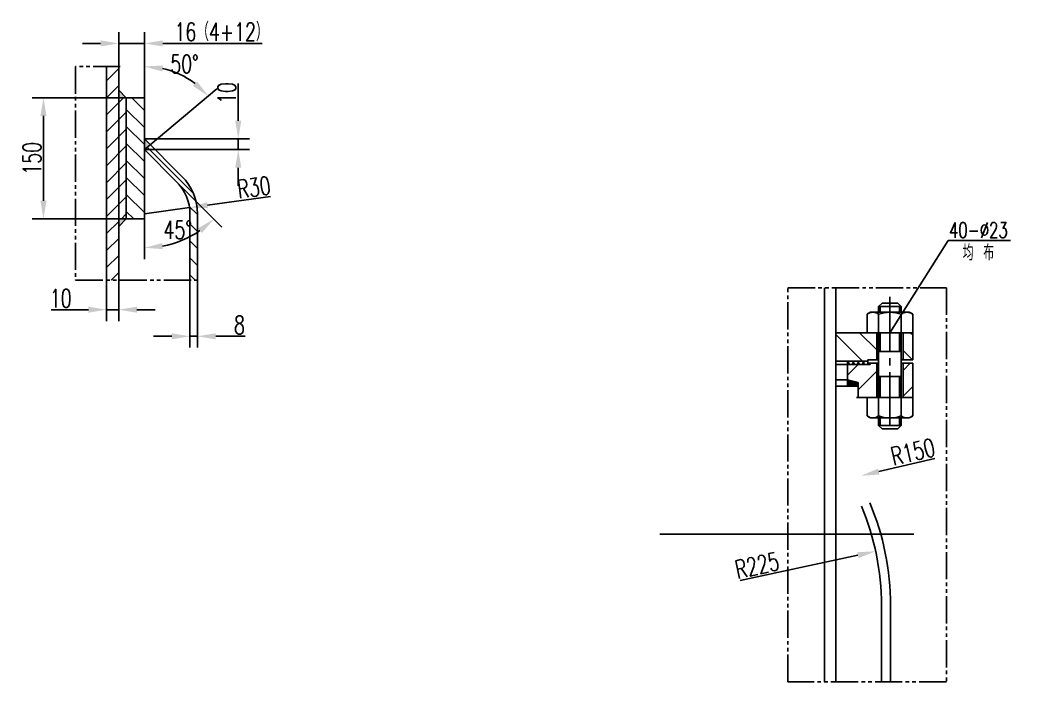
# Model space of a CAD drawing. Header units: millimetres. Extents: x -609 to 19506, y -219 to 17861.
# Drawn here: x 16837 to 19495, y -219 to 1529 of the extents above; entities that cross this region are included whole.
import ezdxf
from ezdxf.enums import TextEntityAlignment as Align

# ---------------------------------------------------------------- set-up
doc = ezdxf.new("R2010")
doc.units = ezdxf.units.MM
doc.header["$LTSCALE"] = 120
doc.header["$PDMODE"] = 3
doc.linetypes.add('CENTER', pattern=[1.66, 1.2, -0.15, 0.16, -0.15])
doc.linetypes.add('PHAN2', pattern=[0.97, 0.6, -0.07, 0.08, -0.07, 0.08, -0.07])
for name, color, linetype in [('A', 2, 'Continuous'), ('B', 7, 'Continuous'), ('C', 1, 'CENTER'), ('D2', 4, 'PHAN2')]:
    doc.layers.add(name, color=color, linetype=linetype)
doc.styles.add('HZ', font='txt', dxfattribs={"width": 0.7, "bigfont": 'hztxt'})
doc.dimstyles.new('ISO-25', dxfattribs={"dimtxt": 2.5, "dimasz": 2.5, "dimexe": 1.25, "dimexo": 0.625, "dimtad": 1, "dimdsep": 46, "dimtxsty": 'Standard', "dimcen": 2.5, "dimadec": 0, "dimazin": 0, "dimtfac": 1, "dimtmove": 0, "dimatfit": 3, "dimfxl": 0, "dimarcsym": 0})
pattern_1 = [(135, (13865.326, -753.18), (-22.45064, -22.45064), [])]

# ---------------------------------------------------------------- blocks, each defined once
blk = doc.blocks.new('*D96')
at = {"layer": 'B', "color": 0, "lineweight": -2}
for p, q in [((17497.6, 1063.1), (17331.7, 1040.2)), ((17165.3, 1017.3), (17284.2, 1033.7))]:
    blk.add_line(p, q, dxfattribs=at)
at = {"layer": 'B', "color": 0}
blk.add_solid([(17330.6, 1048.2), (17332.8, 1032.3), (17284.2, 1033.7)], dxfattribs=at)
at = {"layer": 'Defpoints', "color": 0}
for p in [(17165.3, 1017.3), (17284.2, 1033.7)]:
    blk.add_point(p, dxfattribs=at)
at = {"layer": 'B', "color": 0, "insert": (17454.3, 1087.4), "char_height": 48, "attachment_point": 5, "rotation": 7.8348, "style": 'HZ'}
blk.add_mtext('R30', dxfattribs=at)
blk = doc.blocks.new('*D97')
at = {"layer": 'B', "color": 0, "lineweight": -2}
for p, q in [((17412.8, 1263.3), (17412.8, 1361.9)), ((17165.3, 1215.3), (17442.8, 1215.3)), ((17412.8, 1187), (17412.8, 1215.3)), ((17165.3, 1187), (17442.8, 1187)), ((17412.8, 1139), (17412.8, 1091))]:
    blk.add_line(p, q, dxfattribs=at)
at = {"layer": 'B', "color": 0}
for points in [[(17404.8, 1263.3), (17420.8, 1263.3), (17412.8, 1215.3)], [(17404.8, 1139), (17420.8, 1139), (17412.8, 1187)]]:
    blk.add_solid(points, dxfattribs=at)
at = {"layer": 'Defpoints', "color": 0}
for p in [(17165.3, 1215.3), (17412.8, 1215.3), (17165.3, 1187)]:
    blk.add_point(p, dxfattribs=at)
at = {"layer": 'B', "color": 0, "insert": (17382.8, 1336.6), "char_height": 48, "attachment_point": 5, "rotation": 90, "style": 'HZ'}
blk.add_mtext('10', dxfattribs=at)
blk = doc.blocks.new('*D98')
at = {"layer": 'B', "color": 0, "lineweight": -2}
for p, q in [((17097.3, 1406.6), (17097.3, 1497.7)), ((17165.3, 1324), (17165.3, 1497.7)), ((17049.3, 1467.7), (17001.3, 1467.7)), ((17097.3, 1467.7), (17165.3, 1467.7)), ((17213.3, 1467.7), (17476.1, 1467.7))]:
    blk.add_line(p, q, dxfattribs=at)
at = {"layer": 'B', "color": 0}
for points in [[(17049.3, 1475.7), (17049.3, 1459.7), (17097.3, 1467.7)], [(17213.3, 1475.7), (17213.3, 1459.7), (17165.3, 1467.7)]]:
    blk.add_solid(points, dxfattribs=at)
at = {"layer": 'Defpoints', "color": 0}
for p in [(17165.3, 1467.7), (17097.3, 1406.6), (17165.3, 1324)]:
    blk.add_point(p, dxfattribs=at)
at = {"layer": 'B', "color": 0, "insert": (17368.7, 1497.7), "char_height": 48, "attachment_point": 5, "style": 'HZ'}
blk.add_mtext('16（4+12）', dxfattribs=at)
blk = doc.blocks.new('*D99')
at = {"layer": 'B', "color": 0, "lineweight": -2}
for p, q in [((17065.3, 842.4), (17065.3, 734.1)), ((17097.3, 842.4), (17097.3, 734.1)), ((17017.3, 764.1), (16918.7, 764.1)), ((17097.3, 764.1), (17065.3, 764.1)), ((17145.3, 764.1), (17193.3, 764.1))]:
    blk.add_line(p, q, dxfattribs=at)
at = {"layer": 'B', "color": 0}
for points in [[(17017.3, 772.1), (17017.3, 756.1), (17065.3, 764.1)], [(17145.3, 772.1), (17145.3, 756.1), (17097.3, 764.1)]]:
    blk.add_solid(points, dxfattribs=at)
at = {"layer": 'Defpoints', "color": 0}
for p in [(17065.3, 842.4), (17097.3, 842.4), (17065.3, 764.1)]:
    blk.add_point(p, dxfattribs=at)
at = {"layer": 'B', "color": 0, "insert": (16944, 794.1), "char_height": 48, "attachment_point": 5, "style": 'HZ'}
blk.add_mtext('10', dxfattribs=at)
blk = doc.blocks.new('*D100')
at = {"layer": 'B', "color": 0, "lineweight": -2}
for p, q in [((17285.3, 842.4), (17285.3, 663.8)), ((17305.3, 842.4), (17305.3, 663.8)), ((17237.3, 693.8), (17189.3, 693.8)), ((17285.3, 693.8), (17305.3, 693.8)), ((17353.3, 693.8), (17430.7, 693.8))]:
    blk.add_line(p, q, dxfattribs=at)
at = {"layer": 'B', "color": 0}
for points in [[(17237.3, 701.8), (17237.3, 685.8), (17285.3, 693.8)], [(17353.3, 701.8), (17353.3, 685.8), (17305.3, 693.8)]]:
    blk.add_solid(points, dxfattribs=at)
at = {"layer": 'Defpoints', "color": 0}
for p in [(17285.3, 842.4), (17305.3, 842.4), (17305.3, 693.8)]:
    blk.add_point(p, dxfattribs=at)
at = {"layer": 'B', "color": 0, "insert": (17416, 723.8), "char_height": 48, "attachment_point": 5, "style": 'HZ'}
blk.add_mtext('8', dxfattribs=at)
blk = doc.blocks.new('*D105')
at = {"layer": 'B', "color": 0, "lineweight": -2}
for p, q in [((17131.3, 1324), (16868.4, 1324)), ((16898.4, 1276), (16898.4, 1052)), ((17131.3, 1004), (16868.4, 1004))]:
    blk.add_line(p, q, dxfattribs=at)
at = {"layer": 'B', "color": 0}
for points in [[(16890.4, 1276), (16906.4, 1276), (16898.4, 1324)], [(16890.4, 1052), (16906.4, 1052), (16898.4, 1004)]]:
    blk.add_solid(points, dxfattribs=at)
at = {"layer": 'Defpoints', "color": 0}
for p in [(17131.3, 1324), (16898.4, 1004), (17131.3, 1004)]:
    blk.add_point(p, dxfattribs=at)
at = {"layer": 'B', "color": 0, "insert": (16868.4, 1164), "char_height": 48, "attachment_point": 5, "rotation": 90, "style": 'HZ'}
blk.add_mtext('150', dxfattribs=at)
blk = doc.blocks.new('*D142')
at = {"layer": 'B', "color": 0, "lineweight": -2}
blk.add_line((18738.5, 48.3), (19049, 115.5), dxfattribs=at)
at = {"layer": 'B', "color": 0}
blk.add_solid([(19047.3, 123.3), (19050.7, 107.7), (19095.9, 125.7)], dxfattribs=at)
at = {"layer": 'Defpoints', "color": 0}
for p in [(19095.9, 125.7), (18436.2, -17.2)]:
    blk.add_point(p, dxfattribs=at)
at = {"layer": 'B', "color": 0, "insert": (18783, 88.6), "char_height": 48, "attachment_point": 5, "rotation": 12.2208, "style": 'HZ'}
blk.add_mtext('R225', dxfattribs=at)
blk = doc.blocks.new('*D143')
at = {"layer": 'B', "color": 0, "lineweight": -2}
blk.add_line((19252, 371.2), (19104, 336.3), dxfattribs=at)
at = {"layer": 'B', "color": 0}
blk.add_solid([(19102.1, 344.1), (19105.8, 328.5), (19057.2, 325.3)], dxfattribs=at)
at = {"layer": 'Defpoints', "color": 0}
for p in [(19495.2, 428.6), (19057.2, 325.3)]:
    blk.add_point(p, dxfattribs=at)
at = {"layer": 'B', "color": 0, "insert": (19194.4, 388.4), "char_height": 48, "attachment_point": 5, "rotation": 13.2754, "style": 'HZ'}
blk.add_mtext('R150', dxfattribs=at)

msp = doc.modelspace()

# ---------------------------------------------------------------- hatches: boundary and pattern name
at = {"layer": 'B'}
h = msp.add_hatch(dxfattribs=at)
h.set_pattern_fill('ANSI31', color=256, scale=10, style=0)
h.set_pattern_definition([(45, (13865.326, -753.18), (-22.45064, 22.45064), [])])
h.paths.add_polyline_path([(17097.273, 1406.593), (17065.273, 1406.593), (17065.273, 842.433), (17097.273, 842.433)])
h.paths.add_polyline_path([(17097.273, 1004), (17117.273, 1004), (17117.273, 1324), (17097.273, 1324)])
h = msp.add_hatch(color=256, dxfattribs=at)
h.paths.add_polyline_path([(17097.273, 1324), (17117.273, 1324), (17097.273, 1344)])
h.paths.add_polyline_path([(17097.273, 1004), (17097.273, 984), (17117.273, 1004)])
h.paths.add_polyline_path([(17165.273, 1215.314), (17165.273, 1187.029), (17180.652, 1199.934)])
h = msp.add_hatch(dxfattribs=at)
h.set_pattern_fill('ANSI31', color=256, scale=10, angle=90, style=0)
h.set_pattern_definition(pattern_1)
h.paths.add_polyline_path([(17117.273, 1004), (17165.273, 1004), (17165.273, 1324), (17117.273, 1324)])
h = msp.add_hatch(dxfattribs=at)
h.set_pattern_fill('ANSI31', color=256, scale=10, angle=90, style=0)
h.set_pattern_definition(pattern_1)
h.paths.add_polyline_path([(17180.652, 1199.934), (17165.273, 1187.029), (17250.125, 1102.177, -0.19891237), (17285.273, 1017.324), (17285.273, 842.433), (17305.273, 842.433), (17305.273, 1017.324, 0.19891237), (17264.268, 1116.319)])
h = msp.add_hatch(dxfattribs=at)
h.set_pattern_fill('ANSI31', color=256, scale=15, angle=90, style=0)
h.set_pattern_definition([(135, (-20565.38, -14030.79), (-33.67596, -33.67596), [])])
h.paths.add_polyline_path([(19099.221, 631.384), (19099.221, 703.384), (18991.221, 703.384), (18991.221, 628.384), (19063.221, 628.384), (19063.221, 631.384)])
h.paths.add_polyline_path([(19168.221, 703.384), (19168.221, 631.384), (19193.721, 631.384), (19193.721, 703.384)])
h = msp.add_hatch(dxfattribs=at)
h.set_pattern_fill('ANSI37', color=256, scale=3, style=0)
h.set_pattern_definition([(45, (-20559.382, -14024.792), (-6.735192, 6.735192), []), (135, (-20559.382, -14024.792), (-6.735192, -6.735192), [])])
h.paths.add_polyline_path([(19021.221, 628.384), (19021.221, 619.384), (19075.221, 619.384), (19075.221, 628.384)])
h = msp.add_hatch(dxfattribs=at)
h.set_pattern_fill('ANSI31', color=256, scale=15, style=0)
h.set_pattern_definition([(45, (-20565.38, -13940.79), (-33.67596, 33.67596), [])])
h.paths.add_polyline_path([(19099.221, 532.384), (19099.221, 622.384), (19069.221, 622.384), (19069.221, 619.384), (19021.221, 619.384), (19021.221, 579.02), (19049.721, 571.384), (19049.721, 532.384)])
h.paths.add_polyline_path([(19168.221, 622.384), (19168.221, 532.384), (19193.721, 532.384), (19193.721, 622.384)])
h = msp.add_hatch(dxfattribs=at)
h.set_pattern_fill('ANSI37', color=256, scale=0.3, style=0)
h.set_pattern_definition([(135, (54302.8238, -13922.7922), (0.67351921, 0.67351921), []), (45, (54302.8238, -13922.7922), (0.67351921, -0.67351921), [])])
h.paths.add_polyline_path([(19021.221, 579.02), (19049.721, 571.384), (19049.721, 562.384), (19021.221, 562.384)])

# ---------------------------------------------------------------- linework, layer by layer
at = {"layer": 'A'}
for p, q in [((17065.273, 842.433), (17065.273, 1406.593)), ((17097.273, 842.433), (17097.273, 1406.593)), ((17097.273, 1324), (17165.273, 1324)), ((17117.273, 1004), (17117.273, 1324)), ((17165.273, 1004), (17165.273, 1324)), ((17165.273, 1215.314), (17264.268, 1116.319)), ((17165.273, 1187.029), (17180.652, 1199.934)), ((17165.273, 1187.029), (17250.125, 1102.177)), ((17285.273, 1017.324), (17285.273, 842.433)), ((17305.273, 1017.324), (17305.273, 842.433)), ((17097.273, 1004), (17165.273, 1004)), ((18961.221, 822.135), (18961.221, -219.299)), ((18991.221, 822.135), (18991.221, -219.299)), ((19103.721, 772.704), (19112.721, 781.704)), ((19103.721, 757.384), (19103.721, 772.704)), ((19103.721, 772.704), (19133.721, 772.704)), ((19112.721, 781.704), (19133.721, 781.704)), ((19154.721, 781.704), (19133.721, 781.704)), ((19163.721, 772.704), (19133.721, 772.704)), ((19163.721, 772.704), (19154.721, 781.704)), ((19163.721, 757.384), (19163.721, 772.704)), ((19082.636, 757.384), (19073.721, 752.236)), ((19073.721, 752.236), (19073.721, 703.384)), ((19184.806, 757.384), (19082.636, 757.384)), ((19103.721, 752.236), (19103.721, 703.384)), ((19163.721, 752.236), (19163.721, 703.384)), ((19184.806, 757.384), (19193.721, 752.236)), ((19193.721, 752.236), (19193.721, 703.384)), ((19193.721, 703.384), (18991.221, 703.384)), ((19099.221, 703.384), (19099.221, 631.384)), ((19103.721, 532.384), (19103.721, 703.384)), ((19163.721, 532.384), (19163.721, 703.384)), ((19168.221, 703.384), (19168.221, 631.384)), ((19193.721, 631.384), (19193.721, 703.384)), ((19103.721, 653.577), (19133.721, 653.577)), ((19163.721, 653.577), (19133.721, 653.577)), ((19075.221, 628.384), (18991.221, 628.384)), ((19081.221, 619.384), (18991.221, 619.384)), ((19021.221, 628.384), (19021.221, 562.384)), ((19103.721, 631.384), (19075.221, 631.384)), ((19075.221, 631.384), (19075.221, 619.384)), ((19103.721, 622.384), (19075.221, 622.384)), ((19081.221, 622.384), (19081.221, 619.384)), ((19099.221, 622.384), (19099.221, 532.384)), ((19193.721, 631.384), (19163.721, 631.384)), ((19193.721, 622.384), (19163.721, 622.384)), ((19168.221, 622.384), (19168.221, 532.384)), ((19193.721, 622.384), (19193.721, 532.384)), ((19103.721, 587.337), (19133.721, 587.337)), ((19163.721, 587.337), (19133.721, 587.337)), ((19021.221, 579.02), (18991.221, 579.02)), ((19049.721, 562.384), (18991.221, 562.384)), ((19049.721, 571.384), (19021.221, 579.02)), ((19049.721, 571.384), (19049.721, 532.384)), ((19193.721, 532.384), (19045.221, 532.384)), ((19073.721, 483.531), (19073.721, 532.384)), ((19103.721, 483.531), (19103.721, 532.384)), ((19163.721, 483.531), (19163.721, 532.384)), ((19193.721, 483.531), (19193.721, 532.384)), ((19082.636, 478.384), (19073.721, 483.531)), ((19184.806, 478.384), (19193.721, 483.531)), ((19184.806, 478.384), (19082.636, 478.384)), ((19103.721, 457.884), (19103.721, 478.384)), ((19103.721, 457.884), (19112.721, 448.884)), ((19103.721, 457.884), (19133.721, 457.884)), ((19163.721, 457.884), (19133.721, 457.884)), ((19163.721, 457.884), (19154.721, 448.884)), ((19163.721, 457.884), (19163.721, 478.384)), ((19112.721, 448.884), (19133.721, 448.884)), ((19154.721, 448.884), (19133.721, 448.884)), ((19111.221, -17.195), (19111.221, -219.299)), ((19135.221, -17.195), (19135.221, -219.299))]:
    msp.add_line(p, q, dxfattribs=at)
for centre, radius, start, end in [((17165.273, 1017.324), 120, 0, 45), ((17165.273, 1017.324), 140, 0, 45), ((19088.721, 732.953), 24.43, 52.121121, 127.878879), ((19133.721, 667.384), 90, 90, 109.471221), ((19133.721, 667.384), 90, 70.528779, 90), ((19178.721, 732.953), 24.43, 52.121121, 127.878879), ((19088.721, 502.814), 24.43, 232.121121, 307.878879), ((19133.721, 568.384), 90, 250.528779, 270), ((19133.721, 568.384), 90, 270, 289.471221), ((19178.721, 502.814), 24.43, 232.121121, 307.878879), ((18436.221, -17.195), 675, 0, 22.828391), ((18436.221, -17.195), 699, 0, 22.828391)]:
    msp.add_arc(centre, radius, start, end, dxfattribs=at)
at = {"layer": 'B'}
for p, q in [((17165.273, 1324), (17165.273, 1436.639)), ((17097.273, 1344), (17117.273, 1324)), ((17180.652, 1199.934), (17356.485, 1347.475)), ((17250.125, 1102.177), (17369.856, 982.446)), ((17097.273, 984), (17117.273, 1004)), ((17165.273, 1004), (17165.273, 897.705)), ((19133.721, 703.384), (19287.272, 947.149)), ((19287.272, 947.149), (19451.993, 947.149)), ((19108.221, 757.384), (19108.221, 772.704)), ((19159.221, 757.384), (19159.221, 772.704)), ((19108.221, 653.577), (19108.221, 703.384)), ((19159.221, 653.577), (19159.221, 703.384)), ((19108.221, 587.337), (19108.221, 532.384)), ((19159.221, 587.337), (19159.221, 532.384)), ((19108.221, 478.384), (19108.221, 457.884)), ((19159.221, 478.384), (19159.221, 457.884)), ((19196.429, 171.148), (18526.333, 171.148))]:
    msp.add_line(p, q, dxfattribs=at)
for radius, start, end in [(219.61, 52.548174, 77.451826), (259.325, 280.620423, 304.379577)]:
    msp.add_arc((17165.273, 1187.029), radius, start, end, dxfattribs=at)
for points in [[(17212.111, 1393.441), (17213.859, 1409.345), (17165.273, 1406.639)], [(17304.346, 1367.151), (17293.286, 1355.589), (17333.503, 1328.192)], [(17306.597, 979.161), (17316.815, 966.849), (17348.643, 1003.659)], [(17213.807, 924.181), (17212.326, 940.113), (17165.273, 927.705)]]:
    msp.add_solid(points, dxfattribs=at)
at = {"layer": 'C'}
msp.add_line((19133.721, 798.097), (19133.721, 456.356), dxfattribs=at)
at = {"layer": 'D2'}
for p, q in [((17101.273, 1406.593), (16983.272, 1406.593)), ((16983.272, 1406.593), (16983.272, 842.433)), ((16983.272, 842.433), (17305.273, 842.433))]:
    msp.add_line(p, q, dxfattribs=at)
msp.add_lwpolyline([(18863.963, 822.135), (19282.747, 822.135), (19282.747, -219.299), (18863.963, -219.299)], close=True, dxfattribs=at)

# ---------------------------------------------------------------- texts
at = {"layer": 'B', "style": 'HZ', "width": 0.7}
for s, p in [('40-%%C23', (19367.246, 953.871)), ('均 布', (19367.246, 894.386))]:
    msp.add_text(s, height=41.04, dxfattribs=at).set_placement(p, align=Align.CENTER)
at = {"layer": 'B', "char_height": 48, "attachment_point": 5, "style": 'HZ'}
for s, insert in [('50°', (17270.762, 1413.253)), ('45°', (17253.031, 975.161))]:
    msp.add_mtext(s, dxfattribs=dict(at, insert=insert))

# ---------------------------------------------------------------- dimensions: what is measured, and where the dimension line sits
at = {"layer": 'B'}
for base, p1, p2, text, picture, middle in [((17165.273, 1467.725), (17097.273, 1406.593), (17165.273, 1324), '16（4+12）', '*D98', (17368.69, 1497.725)), ((17065.273, 764.113), (17097.273, 842.433), (17065.273, 842.433), '10', '*D99', (16943.984, 794.113)), ((17305.273, 693.844), (17285.273, 842.433), (17305.273, 842.433), '8', '*D100', (17415.984, 723.844))]:
    dim = msp.add_linear_dim(base=base, p1=p1, p2=p2, text=text, dimstyle='ISO-25', override={"dimtxt": 48, "dimasz": 48, "dimexe": 30, "dimexo": 0, "dimgap": 6, "dimtxsty": 'HZ', "dimcen": 24}, dxfattribs=at)
    dim.commit()
    dim.dimension.update_dxf_attribs({"geometry": picture, "text_midpoint": middle})
dim = msp.add_linear_dim(base=(17412.792, 1215.314), p1=(17165.273, 1187.029), p2=(17165.273, 1215.314), angle=90, text='10', dimstyle='ISO-25', override={"dimtxt": 48, "dimasz": 48, "dimexe": 30, "dimexo": 0, "dimgap": 6, "dimtxsty": 'HZ', "dimcen": 24}, dxfattribs=at)
dim.commit()
dim.dimension.update_dxf_attribs({"geometry": '*D97', "text_midpoint": (17412.792, 1336.602), "dimtype": 160})
dim = msp.add_linear_dim(base=(16898.351, 1004), p1=(17131.273, 1324), p2=(17131.273, 1004), angle=90, text='150', dimstyle='ISO-25', override={"dimtxt": 48, "dimasz": 48, "dimexe": 30, "dimexo": 0, "dimgap": 6, "dimtxsty": 'HZ', "dimcen": 24}, dxfattribs=at)
dim.commit()
dim.dimension.update_dxf_attribs({"geometry": '*D105', "text_midpoint": (16868.351, 1164)})
for center, mpoint, text, picture, middle in [((17165.273, 1017.324), (17284.152, 1033.682), 'R30', '*D96', (17458.395, 1057.658)), ((19495.221, 428.585), (19057.246, 325.25), 'R150', '*D143', (19201.334, 359.246)), ((18436.221, -17.195), (19095.925, 125.689), 'R225', '*D142', (18789.329, 59.284))]:
    dim = msp.add_radius_dim(center=center, mpoint=mpoint, text=text, dimstyle='ISO-25', override={"dimtxt": 48, "dimasz": 48, "dimexe": 30, "dimexo": 0, "dimgap": 6, "dimtxsty": 'HZ', "dimcen": 24}, dxfattribs=at)
    dim.commit()
    dim.dimension.update_dxf_attribs({"geometry": picture, "text_midpoint": middle, "dimtype": 164})

doc.saveas('drawing.dxf')
